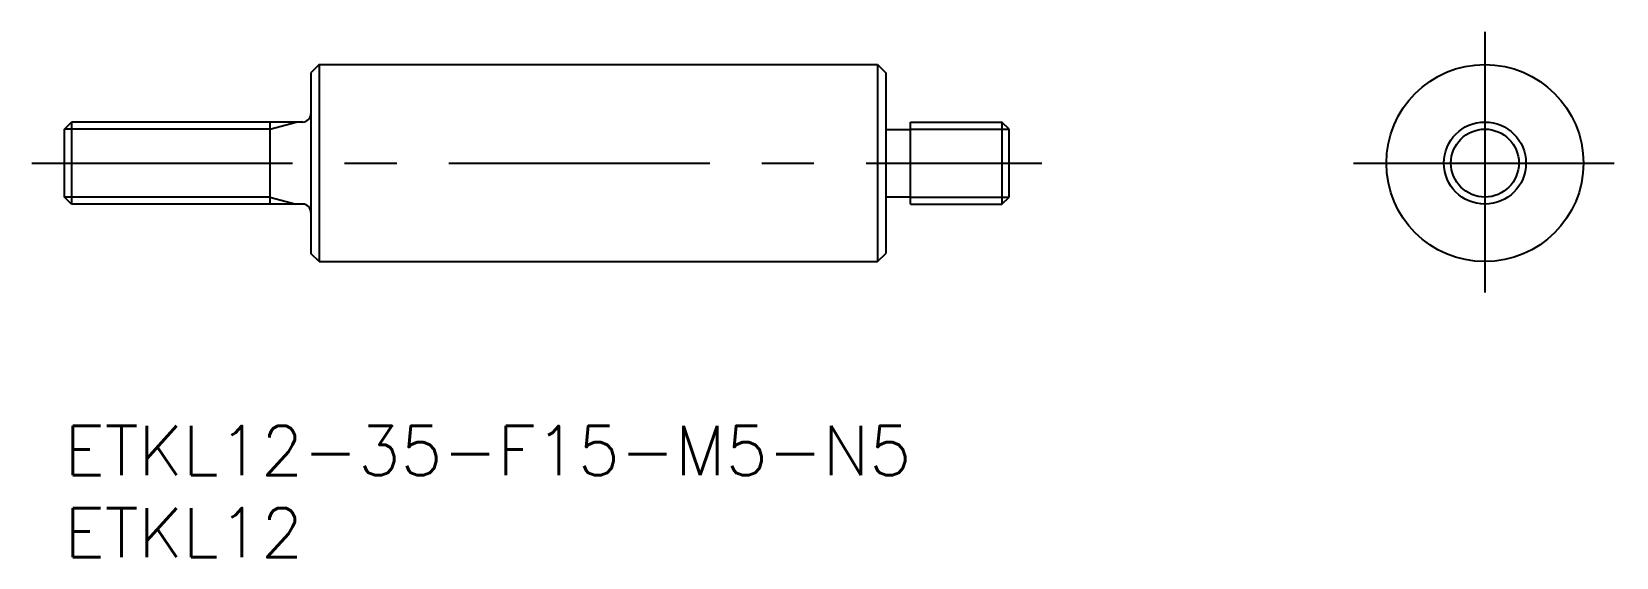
# Model space of a CAD drawing. Extents: x -2 to 94.5, y -8 to 24.
import ezdxf

# ---------------------------------------------------------------- set-up
doc = ezdxf.new("R2010")
doc.units = 0
doc.header["$LTSCALE"] = 0.5
doc.linetypes.add('CENTER', pattern=[50.8, 31.75, -6.35, 6.35, -6.35])
for name, color, linetype in [('MSM_CENTER', 1, 'CENTER'), ('MSM_CONTINUOUS', 7, 'CONTINUOUS'), ('MSM_NARROW', 5, 'CONTINUOUS'), ('MSM_PART_NUMBER', 7, 'CONTINUOUS')]:
    doc.layers.add(name, color=color, linetype=linetype)
doc.styles.get("Standard").update_dxf_attribs({"font": 'txt.shx', "height": 3, "bigfont": 'bigfont.shx'})

# ---------------------------------------------------------------- blocks, each defined once
blk = doc.blocks.new('*U4')
at = {"layer": 'MSM_PART_NUMBER'}
blk.add_text('ETKL12-35-F15-M5-N5', height=3, dxfattribs=at).set_placement((0, -3))
blk = doc.blocks.new('*U5')
at = {"layer": 'MSM_PART_NUMBER'}
blk.add_text('ETKL12', height=3, dxfattribs=at).set_placement((0, -8))

msp = doc.modelspace()

# ---------------------------------------------------------------- linework, layer by layer
at = {"layer": 'MSM_CENTER'}
for p, q in [((86.469, 24), (86.469, 8)), ((-2, 16), (59.5, 16)), ((78.469, 16), (94.469, 16))]:
    msp.add_line(p, q, dxfattribs=at)
at = {"layer": 'MSM_CONTINUOUS'}
for p, q in [((15.5, 22), (15, 21.5)), ((15, 21.5), (15, 10.5)), ((15.5, 22), (49.5, 22)), ((15.5, 22), (15.5, 10)), ((49.5, 22), (49.5, 10)), ((49.5, 22), (50, 21.5)), ((50, 21.5), (50, 10.5)), ((0, 18.067), (0.433, 18.5)), ((14.5, 18.5), (0.433, 18.5)), ((0.433, 18.5), (0.433, 13.5)), ((12.5, 18.5), (12.5, 13.5)), ((51.5, 18.5), (57.067, 18.5)), ((51.5, 13.5), (51.5, 18.5)), ((57.5, 18.067), (57.067, 18.5)), ((57.067, 18.5), (57.067, 13.5)), ((0, 13.933), (0, 18.067)), ((50, 18.05), (51.5, 18.05)), ((57.5, 13.933), (57.5, 18.067)), ((0.433, 13.5), (0, 13.933)), ((50, 13.95), (51.5, 13.95)), ((57.067, 13.5), (57.5, 13.933)), ((14.5, 13.5), (0.433, 13.5)), ((51.5, 13.5), (57.067, 13.5)), ((15.5, 10), (15, 10.5)), ((15.5, 10), (49.5, 10)), ((49.5, 10), (50, 10.5))]:
    msp.add_line(p, q, dxfattribs=at)
for radius in [6, 2.5]:
    msp.add_circle((86.469, 16), radius, dxfattribs=at)
for centre, start, end in [((14.5, 19), 270, 0), ((14.5, 13), 0, 90)]:
    msp.add_arc(centre, 0.5, start, end, dxfattribs=at)
at = {"layer": 'MSM_NARROW'}
for p, q in [((12.5, 18.067), (14.1, 18.5)), ((12.5, 18.067), (0, 18.067)), ((51.5, 18.067), (57.5, 18.067)), ((12.5, 13.933), (0, 13.933)), ((12.5, 13.933), (14.1, 13.5)), ((51.5, 13.933), (57.5, 13.933))]:
    msp.add_line(p, q, dxfattribs=at)
msp.add_circle((86.469, 16), 2.067, dxfattribs=at)

# ---------------------------------------------------------------- block references
at = {"layer": 'MSM_CONTINUOUS'}
for name in ['*U4', '*U5']:
    msp.add_blockref(name, (0, 0), dxfattribs=at)

doc.saveas('drawing.dxf')
